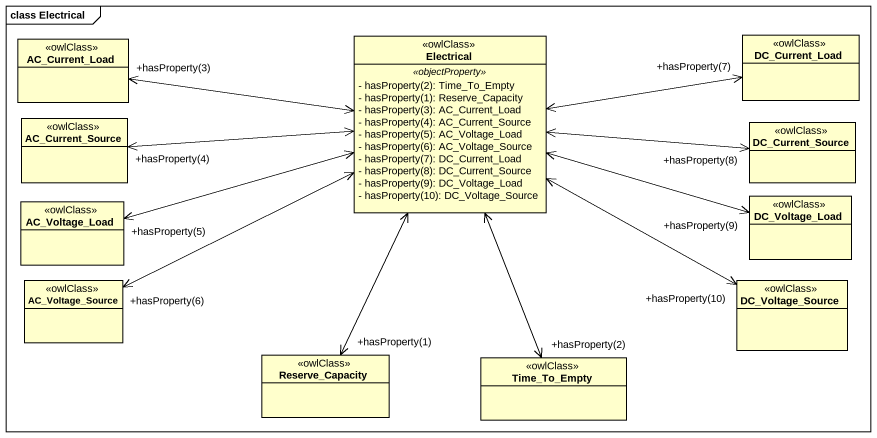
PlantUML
@startuml
mainframe class Electrical
hide circle
hide empty members
skinparam classAttributeIconSize 0
class AC_Current_Load <<owlClass>>
class Electrical <<owlClass>> {
  .. <<objectProperty>> ..
  {field} - hasProperty(2): Time_To_Empty
  {field} - hasProperty(1): Reserve_Capacity
  {field} - hasProperty(3): AC_Current_Load
  {field} - hasProperty(4): AC_Current_Source
  {field} - hasProperty(5): AC_Voltage_Load
  {field} - hasProperty(6): AC_Voltage_Source
  {field} - hasProperty(7): DC_Current_Load
  {field} - hasProperty(8): DC_Current_Source
  {field} - hasProperty(9): DC_Voltage_Load
  {field} - hasProperty(10): DC_Voltage_Source
}
class DC_Current_Load <<owlClass>>
class AC_Current_Source <<owlClass>>
class DC_Current_Source <<owlClass>>
class AC_Voltage_Load <<owlClass>>
class DC_Voltage_Load <<owlClass>>
class AC_Voltage_Source <<owlClass>>
class DC_Voltage_Source <<owlClass>>
class Reserve_Capacity <<owlClass>>
class Time_To_Empty <<owlClass>>
Electrical <-left-> "+hasProperty(3)" AC_Current_Load
Electrical <-right-> "+hasProperty(7)" DC_Current_Load
Electrical <-left-> "+hasProperty(4)" AC_Current_Source
Electrical <-right-> "+hasProperty(8)" DC_Current_Source
Electrical <-left-> "+hasProperty(5)" AC_Voltage_Load
Electrical <-right-> "+hasProperty(9)" DC_Voltage_Load
Electrical <-left-> "+hasProperty(6)" AC_Voltage_Source
Electrical <-right-> "+hasProperty(10)" DC_Voltage_Source
Electrical <--> "+hasProperty(1)" Reserve_Capacity
Electrical <--> "+hasProperty(2)" Time_To_Empty
@enduml
